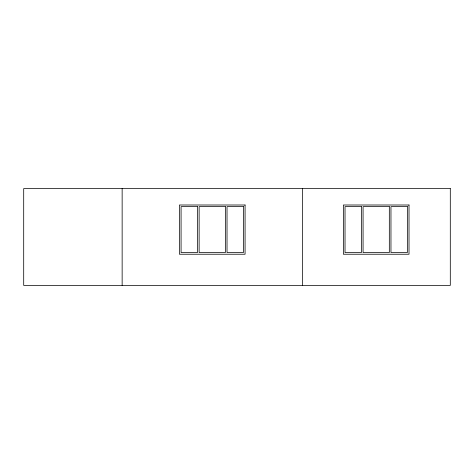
<?xml version="1.0" encoding="UTF-8"?>
<svg xmlns="http://www.w3.org/2000/svg" width="474" height="474" viewBox="0 0 474 474"><rect width="100%" height="100%" fill="white"/><g stroke="black" fill="none" stroke-linecap="round" stroke-linejoin="round"><path stroke-width="0.71" d="M302.365 188.599L302.365 285.401M122.144 188.599L122.144 285.401M450.3 188.599L23.7 188.599L23.7 285.401L450.3 285.401L450.3 188.599M245.07 205.005L179.439 205.005L179.439 254.23L245.07 254.23L245.07 205.005M409.015 205.005L343.383 205.005L343.383 254.23L409.015 254.23L409.015 205.005M197.486 206.646L181.08 206.646L181.08 252.589L197.486 252.589L197.486 206.646M225.381 206.646L199.127 206.646L199.127 252.589L225.381 252.589L225.381 206.646M243.429 206.646L227.022 206.646L227.022 252.589L243.429 252.589L243.429 206.646M361.431 206.646L345.025 206.646L345.025 252.589L361.431 252.589L361.431 206.646M389.326 206.646L363.072 206.646L363.072 252.589L389.326 252.589L389.326 206.646M407.373 206.646L390.967 206.646L390.967 252.589L407.373 252.589L407.373 206.646"/></g></svg>
